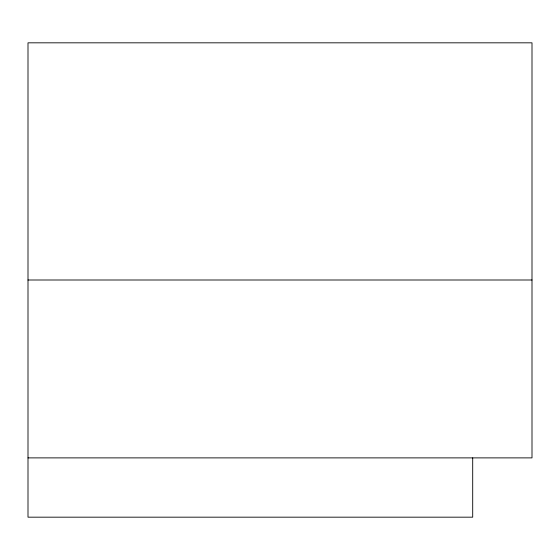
<?xml version="1.0" encoding="UTF-8"?>
<svg xmlns="http://www.w3.org/2000/svg" width="560" height="560" viewBox="0 0 560 560"><rect width="100%" height="100%" fill="white"/><g stroke="black" fill="none" stroke-linecap="round" stroke-linejoin="round"><path stroke-width="0.84" d="M28 280L532 280M28 457.884L532 457.884L532 42.826L28 42.826L28 517.174L472.703 517.174L472.703 457.884"/></g></svg>
